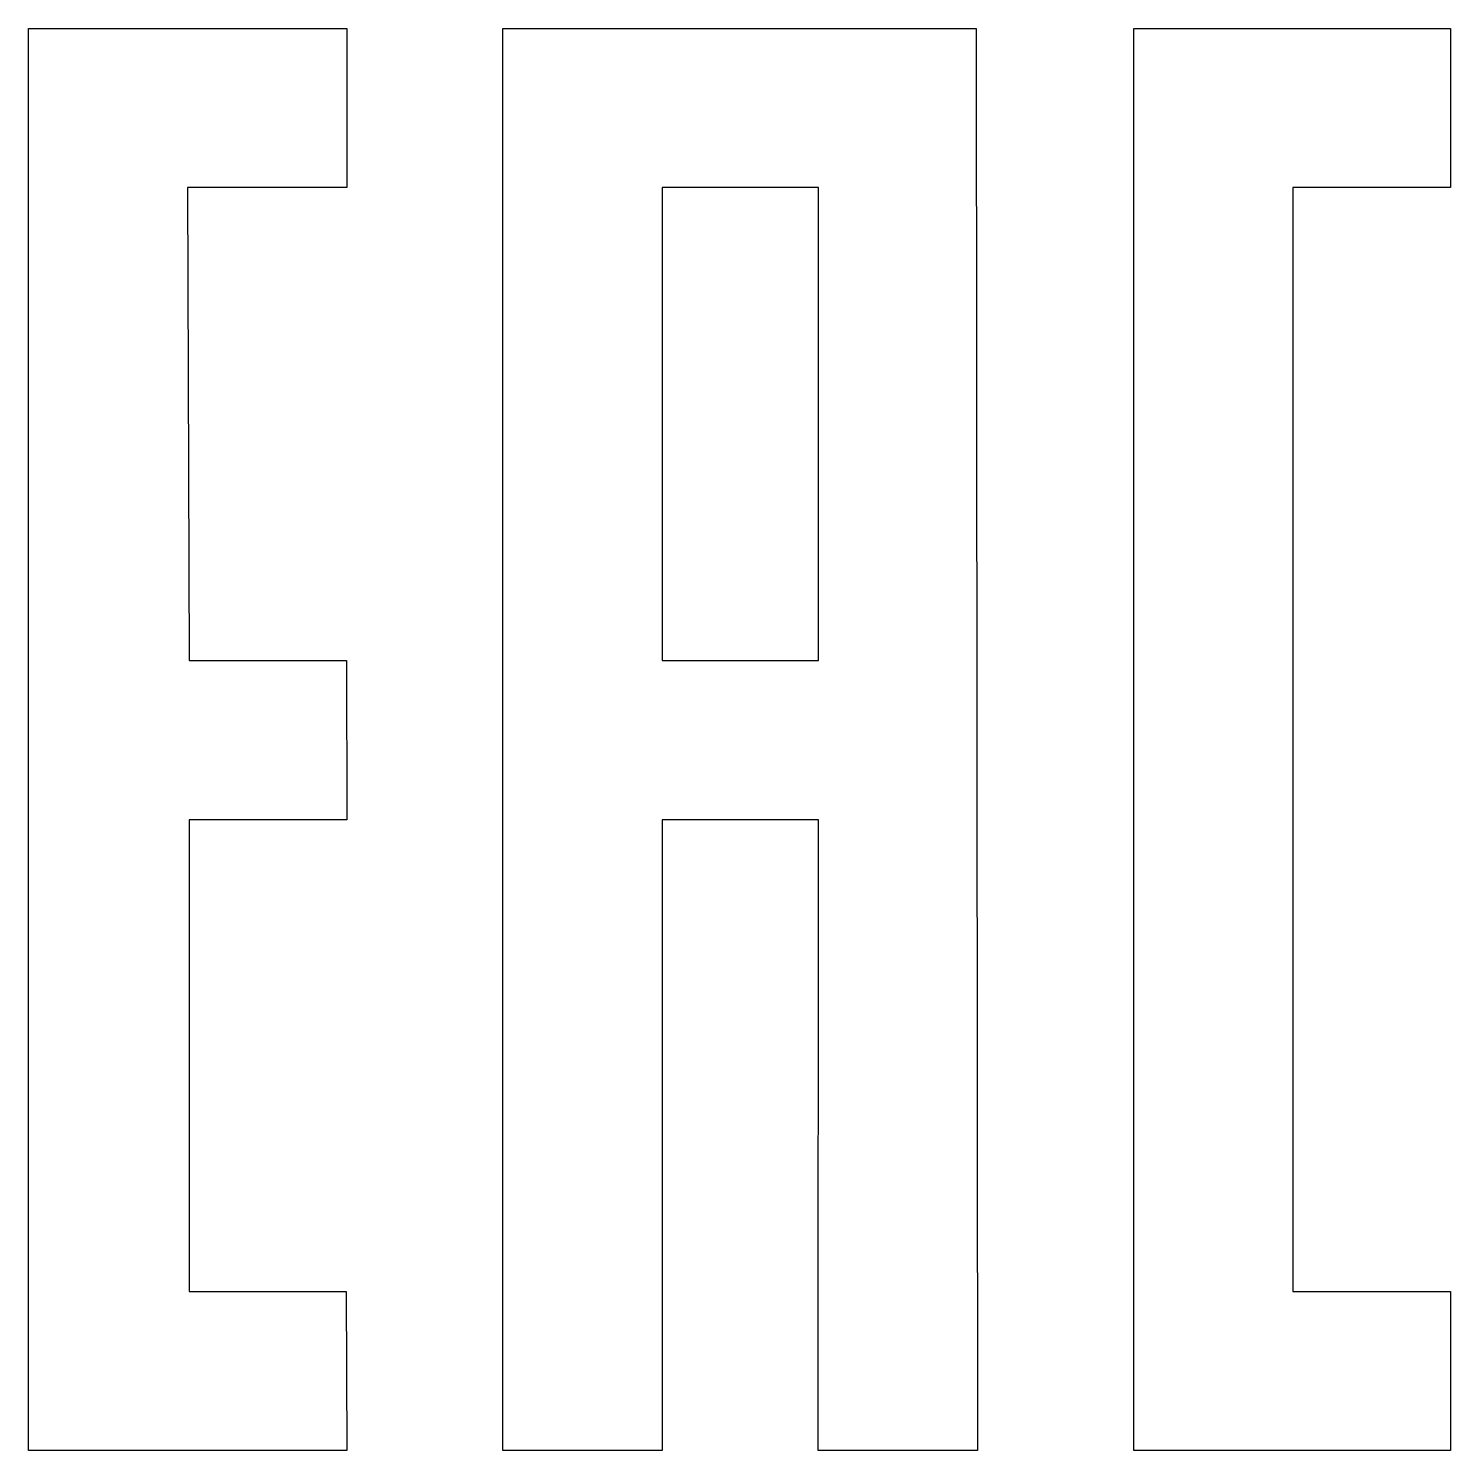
# Model space of a CAD drawing. Header units: millimetres. Extents: x 180.7 to 212.1, y 32.9 to 64.3.
import ezdxf

# ---------------------------------------------------------------- set-up
doc = ezdxf.new("R2010")
doc.units = ezdxf.units.MM
doc.header["$MEASUREMENT"] = 0
doc.layers.add('Layer 1', color=7, linetype='Continuous')

msp = doc.modelspace()

# ---------------------------------------------------------------- linework, layer by layer
at = {"layer": 'Layer 1', "color": 114}
for points, knots in [([(180.694, 32.933), (180.694, 32.933), (187.719, 32.933), (187.719, 32.933), (187.719, 32.933), (187.719, 32.933), (187.702, 36.445), (187.702, 36.445), (187.702, 36.445), (187.702, 36.445), (184.24, 36.445), (184.24, 36.445), (184.24, 36.445), (184.24, 36.445), (184.24, 46.849), (184.24, 46.849), (184.24, 46.849), (184.24, 46.849), (187.719, 46.849), (187.719, 46.849), (187.719, 46.849), (187.719, 46.849), (187.71, 50.361), (187.71, 50.361), (187.71, 50.361), (187.71, 50.361), (184.24, 50.361), (184.24, 50.361), (184.24, 50.361), (184.24, 50.361), (184.206, 60.798), (184.206, 60.798), (184.206, 60.798), (184.206, 60.798), (187.719, 60.798), (187.719, 60.798), (187.719, 60.798), (187.719, 60.798), (187.719, 64.31), (187.719, 64.31), (187.719, 64.31), (187.719, 64.31), (180.694, 64.31), (180.694, 64.31), (180.694, 64.31), (180.694, 64.31), (180.694, 32.933), (180.694, 32.933)], [0, 0, 0, 0, 0.076923, 0.076923, 0.076923, 0.076923, 0.153846, 0.153846, 0.153846, 0.153846, 0.230769, 0.230769, 0.230769, 0.230769, 0.307692, 0.307692, 0.307692, 0.307692, 0.384615, 0.384615, 0.384615, 0.384615, 0.461538, 0.461538, 0.461538, 0.461538, 0.538462, 0.538462, 0.538462, 0.538462, 0.615385, 0.615385, 0.615385, 0.615385, 0.692308, 0.692308, 0.692308, 0.692308, 0.769231, 0.769231, 0.769231, 0.769231, 0.846154, 0.846154, 0.846154, 0.846154, 1, 1, 1, 1]), ([(191.164, 32.933), (191.164, 32.933), (194.677, 32.933), (194.677, 32.933), (194.677, 32.933), (194.677, 32.933), (194.677, 46.849), (194.677, 46.849), (194.677, 46.849), (194.677, 46.849), (198.122, 46.849), (198.122, 46.849), (198.122, 46.849), (198.122, 46.849), (198.118, 32.933), (198.118, 32.933), (198.118, 32.933), (198.118, 32.933), (201.634, 32.933), (201.634, 32.933), (201.634, 32.933), (201.634, 32.933), (201.601, 64.31), (201.601, 64.31), (201.601, 64.31), (201.601, 64.31), (191.164, 64.31), (191.164, 64.31), (191.164, 64.31), (191.164, 64.31), (191.164, 32.933), (191.164, 32.933)], [0, 0, 0, 0, 0.111111, 0.111111, 0.111111, 0.111111, 0.222222, 0.222222, 0.222222, 0.222222, 0.333333, 0.333333, 0.333333, 0.333333, 0.444444, 0.444444, 0.444444, 0.444444, 0.555556, 0.555556, 0.555556, 0.555556, 0.666667, 0.666667, 0.666667, 0.666667, 0.777778, 0.777778, 0.777778, 0.777778, 1, 1, 1, 1]), ([(205.08, 32.933), (205.08, 32.933), (212.071, 32.933), (212.071, 32.933), (212.071, 32.933), (212.071, 32.933), (212.067, 36.445), (212.067, 36.445), (212.067, 36.445), (212.067, 36.445), (208.592, 36.445), (208.592, 36.445), (208.592, 36.445), (208.592, 36.445), (208.592, 60.798), (208.592, 60.798), (208.592, 60.798), (208.592, 60.798), (212.071, 60.798), (212.071, 60.798), (212.071, 60.798), (212.071, 60.798), (212.071, 64.31), (212.071, 64.31), (212.071, 64.31), (212.071, 64.31), (205.08, 64.31), (205.08, 64.31), (205.08, 64.31), (205.08, 64.31), (205.08, 32.933), (205.08, 32.933)], [0, 0, 0, 0, 0.111111, 0.111111, 0.111111, 0.111111, 0.222222, 0.222222, 0.222222, 0.222222, 0.333333, 0.333333, 0.333333, 0.333333, 0.444444, 0.444444, 0.444444, 0.444444, 0.555556, 0.555556, 0.555556, 0.555556, 0.666667, 0.666667, 0.666667, 0.666667, 0.777778, 0.777778, 0.777778, 0.777778, 1, 1, 1, 1]), ([(194.677, 60.798), (194.677, 60.798), (198.124, 60.798), (198.124, 60.798), (198.124, 60.798), (198.124, 60.798), (198.122, 50.361), (198.122, 50.361), (198.122, 50.361), (198.122, 50.361), (194.677, 50.361), (194.677, 50.361), (194.677, 50.361), (194.677, 50.361), (194.677, 60.798), (194.677, 60.798)], [0, 0, 0, 0, 0.2, 0.2, 0.2, 0.2, 0.4, 0.4, 0.4, 0.4, 0.6, 0.6, 0.6, 0.6, 1, 1, 1, 1])]:
    msp.add_open_spline(points, degree=3, knots=knots, dxfattribs=at)

doc.saveas('drawing.dxf')
